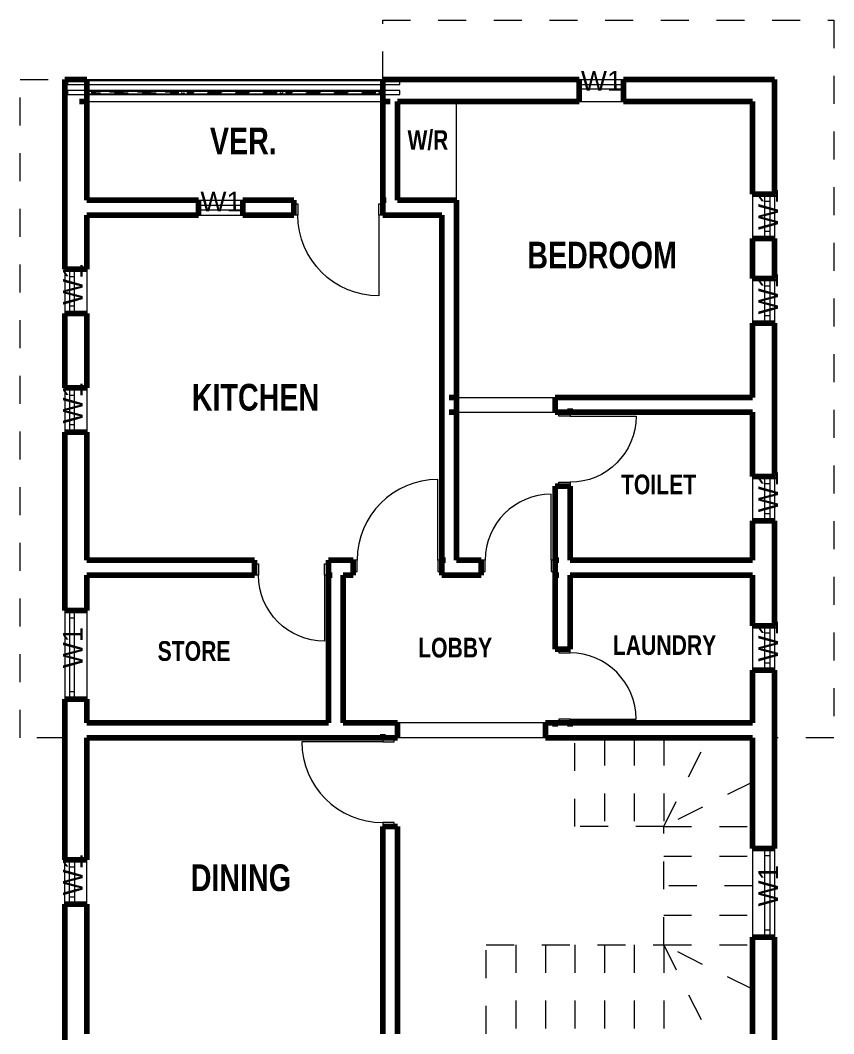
# Model space of a CAD drawing. Header units: millimetres. Extents: x 119896 to 184842, y -80649 to -62433.
# Drawn here: x 161484 to 169734, y -72805 to -62530 of the extents above; entities that cross this region are included whole.
import ezdxf
from ezdxf.enums import TextEntityAlignment as Align

# ---------------------------------------------------------------- set-up
doc = ezdxf.new("R2010")
doc.units = ezdxf.units.MM
doc.header["$MEASUREMENT"] = 0
doc.linetypes.add('Dashed', pattern=[564.444447, 282.222223, -282.222223])
doc.linetypes.add('Small Dashed', pattern=[282.222222, 141.111111, -141.111111])
for name, color, linetype, lineweight in [('Annotation - Text_Pen_No__86_Pen_No__21', 7, 'Continuous', 35), ('ARCHICAD Doors_Pen_No__141', 7, 'Continuous', 120), ('ARCHICAD Window Markers_Pen_No__7', 7, 'Continuous', 35), ('ARCHICAD Windows_Pen_No__141', 7, 'Continuous', 120), ('Drawing & Figure_Pen_No__1', 7, 'Continuous', 13), ('Structural - Bearing_Pen_No__141', 7, 'Continuous', 120)]:
    doc.layers.add(name, color=color, linetype=linetype, lineweight=lineweight)
for name, color, linetype in [('ARCHICAD Doors', 7, 'Continuous'), ('ARCHICAD Window Markers', 7, 'Continuous'), ('ARCHICAD Windows', 7, 'Continuous'), ('Interior - Stair & Railing', 7, 'Continuous'), ('Structural - Bearing', 7, 'Continuous')]:
    doc.layers.add(name, color=color, linetype=linetype)
for name, color, linetype, lineweight, true_color in [('ARCHICAD Doors_Pen_No__23', 7, 'Continuous', 20, 0xff6600), ('ARCHICAD Doors_Pen_No__3', 7, 'Continuous', 18, 0xff6600), ('ARCHICAD Windows_Pen_No__23', 7, 'Continuous', 20, 0xff6600), ('ARCHICAD Windows_Pen_No__3', 7, 'Continuous', 18, 0xff6600), ('Drawing & Figure_Pen_No__23', 7, 'Continuous', 20, 0xff6600), ('Drawing & Figure_Pen_No__61', 7, 'Continuous', 20, 0x6a6a6a), ('Interior - Stair & Railing_Pen_No__91', 171, 'Continuous', 13, 0xaaaaff)]:
    doc.layers.add(name, color=color, linetype=linetype, lineweight=lineweight, true_color=true_color)
doc.styles.add('GENERATED_STYLE_1', font='arial.ttf')
doc.styles.add('GENERATED_STYLE_2', font='')
doc.styles.get('GENERATED_STYLE_2').set_extended_font_data('Impact', bold=True)

# ---------------------------------------------------------------- blocks, each defined once
blk = doc.blocks.new('Window 24')
at = {"layer": 'ARCHICAD Windows_Pen_No__141', "color": 7, "linetype": 'Continuous', "lineweight": 120}
for p, q in [((-450, 50), (-450, 0)), ((-450, 0), (-450, -50)), ((-450, 0), (-450, -50)), ((450, 50), (450, 0)), ((450, 0), (450, -50)), ((450, 0), (450, -50)), ((-450, -50), (-450, -175)), ((450, -50), (450, -175))]:
    blk.add_line(p, q, dxfattribs=at)
at = {"layer": 'ARCHICAD Windows_Pen_No__23', "color": 30, "linetype": 'Continuous', "lineweight": 20, "true_color": 0xff6600}
for p, q in [((-450, 0), (-375, 0)), ((-375, 0), (-375, -50)), ((375, -50), (375, 0)), ((375, 0), (450, 0)), ((-375, -50), (-450, -50)), ((450, -50), (375, -50))]:
    blk.add_line(p, q, dxfattribs=at)
at = {"layer": 'ARCHICAD Windows_Pen_No__3', "color": 30, "linetype": 'Continuous', "lineweight": 18, "true_color": 0xff6600}
for p, q in [((-450, 50), (450, 50)), ((-375, 0), (375, 0)), ((375, -50), (-375, -50)), ((-450, -175), (450, -175))]:
    blk.add_line(p, q, dxfattribs=at)
blk = doc.blocks.new('W Marker 22')
at = {"layer": 'ARCHICAD Window Markers_Pen_No__7', "color": 7, "lineweight": 35, "style": 'GENERATED_STYLE_1'}
blk.add_attdef('AC_MarkerText_1', text='', height=200, dxfattribs=at).set_placement((-206, -173), align=Align.BOTTOM_LEFT)
blk = doc.blocks.new('Window 24_2')
at = {"layer": 'ARCHICAD Windows_Pen_No__141', "color": 7, "linetype": 'Continuous', "lineweight": 120}
for p, q in [((-225, 50), (-225, 0)), ((-225, 0), (-225, -50)), ((-225, 0), (-225, -50)), ((225, 50), (225, 0)), ((225, 0), (225, -50)), ((225, 0), (225, -50)), ((-225, -50), (-225, -175)), ((225, -50), (225, -175))]:
    blk.add_line(p, q, dxfattribs=at)
at = {"layer": 'ARCHICAD Windows_Pen_No__23', "color": 30, "linetype": 'Continuous', "lineweight": 20, "true_color": 0xff6600}
for p, q in [((-225, 0), (-150, 0)), ((-150, 0), (-150, -50)), ((150, -50), (150, 0)), ((150, 0), (225, 0)), ((-150, -50), (-225, -50)), ((225, -50), (150, -50))]:
    blk.add_line(p, q, dxfattribs=at)
at = {"layer": 'ARCHICAD Windows_Pen_No__3', "color": 30, "linetype": 'Continuous', "lineweight": 18, "true_color": 0xff6600}
for p, q in [((-225, 50), (225, 50)), ((-150, 0), (150, 0)), ((150, -50), (-150, -50)), ((-225, -175), (225, -175))]:
    blk.add_line(p, q, dxfattribs=at)
blk = doc.blocks.new('Wall_1', base_point=(120346, -63130))
at = {"layer": 'Structural - Bearing_Pen_No__141', "color": 7, "linetype": 'Continuous', "lineweight": 120}
for p, q in [((120346, -65054), (120396, -65054)), ((120396, -65054), (120446, -65054)), ((120446, -65054), (120571, -65054)), ((120346, -65504), (120396, -65504)), ((120396, -65504), (120446, -65504)), ((120446, -65504), (120571, -65504)), ((120346, -66257), (120396, -66257)), ((120396, -66257), (120446, -66257)), ((120446, -66257), (120571, -66257)), ((120346, -66707), (120396, -66707)), ((120396, -66707), (120446, -66707)), ((120446, -66707), (120571, -66707)), ((120346, -68513), (120396, -68513)), ((120396, -68513), (120446, -68513)), ((120446, -68513), (120571, -68513)), ((120346, -69413), (120396, -69413)), ((120396, -69413), (120446, -69413)), ((120446, -69413), (120571, -69413)), ((120346, -71041), (120396, -71041)), ((120396, -71041), (120446, -71041)), ((120446, -71041), (120571, -71041)), ((120346, -71491), (120396, -71491)), ((120396, -71491), (120446, -71491)), ((120446, -71491), (120571, -71491))]:
    blk.add_line(p, q, dxfattribs=at)
at = {"layer": 'Structural - Bearing_Pen_No__141', "color": 7, "linetype": 'Continuous', "lineweight": 120, "flags": 128}
for points in [[(120346, -63130), (120346, -65054)], [(120571, -64355), (120571, -63355)], [(120571, -65054), (120571, -64505)], [(120346, -65504), (120346, -66257)], [(120571, -66257), (120571, -65504)], [(120346, -66707), (120346, -68513)], [(120571, -68005), (120571, -66707)], [(120571, -68513), (120571, -68155)], [(120346, -69413), (120346, -71041)], [(120571, -69655), (120571, -69413)], [(120571, -71041), (120571, -69805)], [(120346, -71491), (120346, -74200)], [(120571, -72805), (120571, -71491)], [(120571, -74200), (120571, -72955)]]:
    blk.add_lwpolyline(points, dxfattribs=at)
at = {"layer": 'ARCHICAD Window Markers', "color": 161, "lineweight": 25, "true_color": 0x40a5ff}
ref = blk.add_blockref('W Marker 22', (120571, -65279), dxfattribs=dict(at, rotation=269.9999090543183))
ref.add_attrib('AC_MarkerText_1', 'W1', dxfattribs={"layer": 'ARCHICAD Window Markers_Pen_No__7', "color": 7, "lineweight": 35, "height": 200, "rotation": 89.9999, "style": 'GENERATED_STYLE_1'}).set_placement((120588, -65416), align=Align.BOTTOM_LEFT)
ref = blk.add_blockref('W Marker 22', (120571, -66482), dxfattribs=dict(at, rotation=269.9999090543183))
ref.add_attrib('AC_MarkerText_1', 'W1', dxfattribs={"layer": 'ARCHICAD Window Markers_Pen_No__7', "color": 7, "lineweight": 35, "height": 200, "rotation": 89.9999, "style": 'GENERATED_STYLE_1'}).set_placement((120588, -66619), align=Align.BOTTOM_LEFT)
ref = blk.add_blockref('W Marker 22', (120571, -68963), dxfattribs=dict(at, rotation=269.9999090543183))
ref.add_attrib('AC_MarkerText_1', 'W1', dxfattribs={"layer": 'ARCHICAD Window Markers_Pen_No__7', "color": 7, "lineweight": 35, "height": 200, "rotation": 89.9999, "style": 'GENERATED_STYLE_1'}).set_placement((120588, -69100), align=Align.BOTTOM_LEFT)
ref = blk.add_blockref('W Marker 22', (120571, -71266), dxfattribs=dict(at, rotation=269.9999090543183))
ref.add_attrib('AC_MarkerText_1', 'W1', dxfattribs={"layer": 'ARCHICAD Window Markers_Pen_No__7', "color": 7, "lineweight": 35, "height": 200, "rotation": 89.9999, "style": 'GENERATED_STYLE_1'}).set_placement((120588, -71403), align=Align.BOTTOM_LEFT)
at = {"layer": 'ARCHICAD Windows', "color": 21, "linetype": 'Continuous', "lineweight": 18, "true_color": 0xff9955, "xscale": -0.9999999999999999, "zscale": 1000, "rotation": 89.99990905431827}
for name, p in [('Window 24_2', (120396, -65279)), ('Window 24_2', (120396, -66482)), ('Window 24', (120396, -68963))]:
    blk.add_blockref(name, p, dxfattribs=at)
at = {"layer": 'ARCHICAD Windows', "color": 21, "linetype": 'Continuous', "lineweight": 18, "true_color": 0xff9955, "zscale": 1000, "rotation": 89.99990905431827}
blk.add_blockref('Window 24_2', (120396, -71266), dxfattribs=at)
blk = doc.blocks.new('Wall_5', base_point=(127546, -76780))
at = {"layer": 'Structural - Bearing_Pen_No__141', "color": 7, "linetype": 'Continuous', "lineweight": 120}
for p, q in [((127446, -64294), (127321, -64294)), ((127496, -64294), (127446, -64294)), ((127546, -64294), (127496, -64294)), ((127446, -64744), (127321, -64744)), ((127496, -64744), (127446, -64744)), ((127546, -64744), (127496, -64744)), ((127446, -65150), (127321, -65150)), ((127496, -65150), (127446, -65150)), ((127546, -65150), (127496, -65150)), ((127446, -65600), (127321, -65600)), ((127496, -65600), (127446, -65600)), ((127546, -65600), (127496, -65600)), ((127446, -67156), (127321, -67156)), ((127496, -67156), (127446, -67156)), ((127546, -67156), (127496, -67156)), ((127446, -67606), (127321, -67606)), ((127496, -67606), (127446, -67606)), ((127546, -67606), (127496, -67606)), ((127446, -68670), (127321, -68670)), ((127496, -68670), (127446, -68670)), ((127546, -68670), (127496, -68670)), ((127446, -69120), (127321, -69120)), ((127496, -69120), (127446, -69120)), ((127546, -69120), (127496, -69120)), ((127446, -70928), (127321, -70928)), ((127496, -70928), (127446, -70928)), ((127546, -70928), (127496, -70928)), ((127446, -71828), (127321, -71828)), ((127496, -71828), (127446, -71828)), ((127546, -71828), (127496, -71828)), ((127446, -72955), (127321, -72955)), ((127496, -72955), (127446, -72955)), ((127546, -72955), (127496, -72955)), ((127446, -73405), (127321, -73405)), ((127496, -73405), (127446, -73405)), ((127546, -73405), (127496, -73405)), ((127446, -75148), (127321, -75148)), ((127496, -75148), (127446, -75148)), ((127546, -75148), (127496, -75148)), ((127446, -75598), (127321, -75598)), ((127496, -75598), (127446, -75598)), ((127546, -75598), (127496, -75598))]:
    blk.add_line(p, q, dxfattribs=at)
at = {"layer": 'Structural - Bearing_Pen_No__141', "color": 7, "linetype": 'Continuous', "lineweight": 120, "flags": 128}
for points in [[(127546, -64294), (127546, -63130)], [(127321, -63355), (127321, -64294)], [(127321, -64744), (127321, -65150)], [(127546, -65150), (127546, -64744)], [(127321, -65600), (127321, -66355)], [(127546, -67156), (127546, -65600)], [(127321, -66505), (127321, -67156)], [(127321, -67606), (127321, -68005)], [(127546, -68670), (127546, -67606)], [(127321, -68155), (127321, -68670)], [(127321, -69120), (127321, -69655)], [(127546, -70928), (127546, -69120)], [(127321, -69805), (127321, -70928)], [(127321, -71828), (127321, -72805)], [(127546, -72955), (127546, -71828)], [(127321, -73405), (127321, -74005)], [(127546, -75148), (127546, -73405)], [(127321, -74155), (127321, -75148)], [(127321, -75598), (127321, -76780)], [(127546, -76780), (127546, -75598)]]:
    blk.add_lwpolyline(points, dxfattribs=at)
at = {"layer": 'ARCHICAD Window Markers', "color": 161, "lineweight": 25, "true_color": 0x40a5ff}
ref = blk.add_blockref('W Marker 22', (127321, -64519), dxfattribs=dict(at, rotation=90))
ref.add_attrib('AC_MarkerText_1', 'W1', dxfattribs={"layer": 'ARCHICAD Window Markers_Pen_No__7', "color": 7, "lineweight": 35, "height": 200, "rotation": 90, "style": 'GENERATED_STYLE_1'}).set_placement((127641, -64656), align=Align.BOTTOM_LEFT)
ref = blk.add_blockref('W Marker 22', (127321, -65375), dxfattribs=dict(at, rotation=90))
ref.add_attrib('AC_MarkerText_1', 'W1', dxfattribs={"layer": 'ARCHICAD Window Markers_Pen_No__7', "color": 7, "lineweight": 35, "height": 200, "rotation": 90, "style": 'GENERATED_STYLE_1'}).set_placement((127641, -65512), align=Align.BOTTOM_LEFT)
ref = blk.add_blockref('W Marker 22', (127321, -67381), dxfattribs=dict(at, rotation=90))
ref.add_attrib('AC_MarkerText_1', 'W1', dxfattribs={"layer": 'ARCHICAD Window Markers_Pen_No__7', "color": 7, "lineweight": 35, "height": 200, "rotation": 90, "style": 'GENERATED_STYLE_1'}).set_placement((127641, -67519), align=Align.BOTTOM_LEFT)
ref = blk.add_blockref('W Marker 22', (127321, -68895), dxfattribs=dict(at, rotation=90))
ref.add_attrib('AC_MarkerText_1', 'W1', dxfattribs={"layer": 'ARCHICAD Window Markers_Pen_No__7', "color": 7, "lineweight": 35, "height": 200, "rotation": 90, "style": 'GENERATED_STYLE_1'}).set_placement((127641, -69032), align=Align.BOTTOM_LEFT)
ref = blk.add_blockref('W Marker 22', (127321, -71378), dxfattribs=dict(at, rotation=90))
ref.add_attrib('AC_MarkerText_1', 'W1', dxfattribs={"layer": 'ARCHICAD Window Markers_Pen_No__7', "color": 7, "lineweight": 35, "height": 200, "rotation": 90, "style": 'GENERATED_STYLE_1'}).set_placement((127641, -71515), align=Align.BOTTOM_LEFT)
ref = blk.add_blockref('W Marker 22', (127321, -73180), dxfattribs=dict(at, rotation=90))
ref.add_attrib('AC_MarkerText_1', 'W1', dxfattribs={"layer": 'ARCHICAD Window Markers_Pen_No__7', "color": 7, "lineweight": 35, "height": 200, "rotation": 90, "style": 'GENERATED_STYLE_1'}).set_placement((127641, -73318), align=Align.BOTTOM_LEFT)
ref = blk.add_blockref('W Marker 22', (127321, -75373), dxfattribs=dict(at, rotation=90))
ref.add_attrib('AC_MarkerText_1', 'W1', dxfattribs={"layer": 'ARCHICAD Window Markers_Pen_No__7', "color": 7, "lineweight": 35, "height": 200, "rotation": 90, "style": 'GENERATED_STYLE_1'}).set_placement((127641, -75510), align=Align.BOTTOM_LEFT)
at = {"layer": 'ARCHICAD Windows', "color": 21, "linetype": 'Continuous', "lineweight": 18, "true_color": 0xff9955, "zscale": 1000, "rotation": 270}
for name, p in [('Window 24_2', (127496, -64519)), ('Window 24_2', (127496, -65375)), ('Window 24_2', (127496, -67381)), ('Window 24_2', (127496, -68895)), ('Window 24', (127496, -71378)), ('Window 24_2', (127496, -73180)), ('Window 24_2', (127496, -75373))]:
    blk.add_blockref(name, p, dxfattribs=at)
blk = doc.blocks.new('Rectangular Window Opening 24')
at = {"layer": 'ARCHICAD Windows_Pen_No__141', "color": 7, "linetype": 'Continuous', "lineweight": 120}
for p, q in [((-1500, 225), (-1575, 225)), ((-1500, 225), (-1575, 225)), ((-1500, 0), (-1500, 225)), ((-1500, 0), (-1500, 225)), ((1500, 0), (1500, 225)), ((1500, 0), (1500, 225)), ((1500, 225), (1575, 225)), ((1500, 225), (1575, 225)), ((-1500, 0), (-1575, 0)), ((-1500, 0), (-1575, 0)), ((1500, 0), (1575, 0)), ((1500, 0), (1575, 0))]:
    blk.add_line(p, q, dxfattribs=at)
at = {"layer": 'ARCHICAD Windows_Pen_No__3', "color": 30, "linetype": 'Continuous', "lineweight": 18, "true_color": 0xff6600}
for p, q in [((-1500, 225), (1500, 225)), ((-1500, 0), (1500, 0))]:
    blk.add_line(p, q, dxfattribs=at)
blk = doc.blocks.new('Wall_6', base_point=(127546, -63130))
at = {"layer": 'Structural - Bearing_Pen_No__141', "color": 7, "linetype": 'Continuous', "lineweight": 120}
for p, q in [((120571, -63130), (120496, -63130)), ((120571, -63355), (120571, -63130)), ((123571, -63130), (123646, -63130)), ((123571, -63355), (123571, -63130)), ((125563, -63130), (125563, -63180)), ((125563, -63180), (125563, -63230)), ((126013, -63130), (126013, -63180)), ((126013, -63180), (126013, -63230)), ((125563, -63230), (125563, -63355)), ((126013, -63230), (126013, -63355)), ((120571, -63355), (120496, -63355)), ((123571, -63355), (123646, -63355))]:
    blk.add_line(p, q, dxfattribs=at)
at = {"layer": 'Structural - Bearing_Pen_No__141', "color": 7, "linetype": 'Continuous', "lineweight": 120, "flags": 128}
for points in [[(120571, -63130), (120346, -63130)], [(125563, -63130), (123571, -63130)], [(127546, -63130), (126013, -63130)], [(123721, -63355), (125563, -63355)], [(126013, -63355), (127321, -63355)]]:
    blk.add_lwpolyline(points, dxfattribs=at)
at = {"layer": 'ARCHICAD Window Markers', "color": 161, "lineweight": 25, "true_color": 0x40a5ff}
ref = blk.add_blockref('W Marker 22', (125788, -63355), dxfattribs=dict(at, rotation=180))
ref.add_attrib('AC_MarkerText_1', 'W1', dxfattribs={"layer": 'ARCHICAD Window Markers_Pen_No__7', "color": 7, "lineweight": 35, "height": 200, "rotation": 360, "style": 'GENERATED_STYLE_1'}).set_placement((125582, -63304), align=Align.BOTTOM_LEFT)
at = {"layer": 'ARCHICAD Windows', "color": 21, "linetype": 'Dashed', "lineweight": 18, "true_color": 0xff9955, "zscale": 1000}
blk.add_blockref('Rectangular Window Opening 24', (122071, -63355), dxfattribs=at)
at = {"layer": 'ARCHICAD Windows', "color": 21, "linetype": 'Continuous', "lineweight": 18, "true_color": 0xff9955, "zscale": 1000}
blk.add_blockref('Window 24_2', (125788, -63180), dxfattribs=at)
blk = doc.blocks.new('Window 24_3')
at = {"layer": 'ARCHICAD Windows_Pen_No__141', "color": 7, "linetype": 'Continuous', "lineweight": 120}
for p, q in [((-225, 50), (-225, 0)), ((-225, 0), (-225, -50)), ((-225, 0), (-225, -50)), ((225, 50), (225, 0)), ((225, 0), (225, -50)), ((225, 0), (225, -50)), ((-225, -50), (-225, -100)), ((225, -50), (225, -100))]:
    blk.add_line(p, q, dxfattribs=at)
at = {"layer": 'ARCHICAD Windows_Pen_No__23', "color": 30, "linetype": 'Continuous', "lineweight": 20, "true_color": 0xff6600}
for p, q in [((-225, 0), (-150, 0)), ((-150, 0), (-150, -50)), ((150, -50), (150, 0)), ((150, 0), (225, 0)), ((-150, -50), (-225, -50)), ((225, -50), (150, -50))]:
    blk.add_line(p, q, dxfattribs=at)
at = {"layer": 'ARCHICAD Windows_Pen_No__3', "color": 30, "linetype": 'Continuous', "lineweight": 18, "true_color": 0xff6600}
for p, q in [((-225, 50), (225, 50)), ((-150, 0), (150, 0)), ((-225, -100), (225, -100)), ((150, -50), (-150, -50))]:
    blk.add_line(p, q, dxfattribs=at)
blk = doc.blocks.new('Door 24')
at = {"layer": 'ARCHICAD Doors_Pen_No__141', "color": 7, "linetype": 'Continuous', "lineweight": 120}
for p, q in [((-450, 0), (-487, 0)), ((-450, 0), (-487, 0)), ((-450, 0), (-450, -115)), ((-450, 0), (-450, -115)), ((450, 0), (450, -115)), ((450, 0), (450, -115)), ((450, 0), (487, 0)), ((450, 0), (487, 0)), ((-450, -150), (-487, -150)), ((-450, -150), (-487, -150)), ((-450, -115), (-450, -150)), ((-450, -115), (-450, -150)), ((450, -115), (450, -150)), ((450, -115), (450, -150)), ((450, -150), (487, -150)), ((450, -150), (487, -150))]:
    blk.add_line(p, q, dxfattribs=at)
at = {"layer": 'ARCHICAD Doors_Pen_No__23', "color": 30, "linetype": 'Continuous', "lineweight": 20, "true_color": 0xff6600}
for p, q in [((-410, 0), (-450, 0)), ((-450, 0), (-450, -115)), ((-410, -115), (-410, 0)), ((450, 0), (410, 0)), ((410, 0), (410, -115)), ((450, -115), (450, 0)), ((-450, -115), (-410, -115)), ((410, -115), (450, -115))]:
    blk.add_line(p, q, dxfattribs=at)
at = {"layer": 'ARCHICAD Doors_Pen_No__3', "color": 30, "linetype": 'Continuous', "lineweight": 18, "true_color": 0xff6600}
blk.add_line((410, 0), (410, 820), dxfattribs=at)
blk.add_arc((410, 0), 820, 90, 180, dxfattribs=at)
blk = doc.blocks.new('Wall_7', base_point=(120346, -64505))
at = {"layer": 'Structural - Bearing_Pen_No__141', "color": 7, "linetype": 'Continuous', "lineweight": 120}
for p, q in [((121704, -64355), (121704, -64405)), ((121704, -64405), (121704, -64455)), ((122154, -64355), (122154, -64405)), ((122154, -64405), (122154, -64455)), ((122671, -64355), (122634, -64355)), ((122671, -64390), (122671, -64355)), ((122671, -64505), (122671, -64390)), ((123571, -64355), (123608, -64355)), ((123571, -64390), (123571, -64355)), ((123571, -64505), (123571, -64390)), ((121704, -64455), (121704, -64505)), ((122154, -64455), (122154, -64505)), ((122671, -64505), (122634, -64505)), ((123571, -64505), (123608, -64505))]:
    blk.add_line(p, q, dxfattribs=at)
at = {"layer": 'Structural - Bearing_Pen_No__141', "color": 7, "linetype": 'Continuous', "lineweight": 120, "flags": 128}
for points in [[(121704, -64355), (120571, -64355)], [(122671, -64355), (122154, -64355)], [(124321, -64355), (123721, -64355)], [(120571, -64505), (121704, -64505)], [(122154, -64505), (122671, -64505)], [(123571, -64505), (124171, -64505)]]:
    blk.add_lwpolyline(points, dxfattribs=at)
at = {"layer": 'ARCHICAD Doors', "color": 21, "linetype": 'Continuous', "lineweight": 18, "true_color": 0xff9955, "xscale": -1, "zscale": 1000, "rotation": 180}
blk.add_blockref('Door 24', (123121, -64505), dxfattribs=at)
at = {"layer": 'ARCHICAD Window Markers', "color": 161, "lineweight": 25, "true_color": 0x40a5ff}
blk.add_blockref('W Marker 22', (121929, -64355), dxfattribs=at).add_auto_attribs({'AC_MarkerText_1': 'W1'})
at = {"layer": 'ARCHICAD Windows', "color": 21, "linetype": 'Continuous', "lineweight": 18, "true_color": 0xff9955, "zscale": 1000}
blk.add_blockref('Window 24_3', (121929, -64405), dxfattribs=at)
blk = doc.blocks.new('Wall_8', base_point=(124171, -64505))
at = {"layer": 'Structural - Bearing_Pen_No__141', "color": 7, "linetype": 'Continuous', "lineweight": 120, "flags": 128}
for points in [[(124321, -66355), (124321, -64355)], [(124171, -64505), (124171, -68005)], [(124321, -68005), (124321, -66505)]]:
    blk.add_lwpolyline(points, dxfattribs=at)
blk = doc.blocks.new('Wall_9', base_point=(123021, -68005))
at = {"layer": 'Structural - Bearing_Pen_No__141', "color": 7, "linetype": 'Continuous', "lineweight": 120, "flags": 128}
for points in [[(123021, -68155), (123021, -69655)], [(123171, -69655), (123171, -68155)]]:
    blk.add_lwpolyline(points, dxfattribs=at)
blk = doc.blocks.new('Rectangular Window Opening 24_2')
at = {"layer": 'ARCHICAD Windows_Pen_No__141', "color": 7, "linetype": 'Continuous', "lineweight": 120}
for p, q in [((-750, 150), (-825, 150)), ((-750, 150), (-825, 150)), ((-750, 0), (-750, 150)), ((-750, 0), (-750, 150)), ((750, 0), (750, 150)), ((750, 0), (750, 150)), ((750, 150), (825, 150)), ((750, 150), (825, 150)), ((-750, 0), (-825, 0)), ((-750, 0), (-825, 0)), ((750, 0), (825, 0)), ((750, 0), (825, 0))]:
    blk.add_line(p, q, dxfattribs=at)
at = {"layer": 'ARCHICAD Windows_Pen_No__3', "color": 30, "linetype": 'Continuous', "lineweight": 18, "true_color": 0xff6600}
for p, q in [((-750, 150), (750, 150)), ((-750, 0), (750, 0))]:
    blk.add_line(p, q, dxfattribs=at)
blk = doc.blocks.new('Wall_10', base_point=(127546, -69655))
at = {"layer": 'Structural - Bearing_Pen_No__141', "color": 7, "linetype": 'Continuous', "lineweight": 120}
for p, q in [((123721, -69655), (123646, -69655)), ((123721, -69655), (123721, -69805)), ((125221, -69655), (125221, -69805)), ((125221, -69655), (125296, -69655)), ((123721, -69805), (123646, -69805)), ((125221, -69805), (125296, -69805))]:
    blk.add_line(p, q, dxfattribs=at)
at = {"layer": 'Structural - Bearing_Pen_No__141', "color": 7, "linetype": 'Continuous', "lineweight": 120, "flags": 128}
for points in [[(123021, -69655), (120571, -69655)], [(123721, -69655), (123171, -69655)], [(125321, -69655), (125221, -69655)], [(127321, -69655), (125471, -69655)], [(120571, -69805), (123571, -69805)], [(125221, -69805), (127321, -69805)]]:
    blk.add_lwpolyline(points, dxfattribs=at)
at = {"layer": 'ARCHICAD Windows', "color": 21, "linetype": 'Dashed', "lineweight": 18, "true_color": 0xff9955, "zscale": 1000, "rotation": 180}
blk.add_blockref('Rectangular Window Opening 24_2', (124471, -69655), dxfattribs=at)
blk = doc.blocks.new('Door 24_2')
at = {"layer": 'ARCHICAD Doors_Pen_No__141', "color": 7, "linetype": 'Continuous', "lineweight": 120}
for p, q in [((-375, 0), (-412, 0)), ((-375, 0), (-412, 0)), ((-375, 0), (-375, -115)), ((-375, 0), (-375, -115)), ((375, 0), (375, -115)), ((375, 0), (375, -115)), ((375, 0), (412, 0)), ((375, 0), (412, 0)), ((-375, -150), (-412, -150)), ((-375, -150), (-412, -150)), ((-375, -115), (-375, -150)), ((-375, -115), (-375, -150)), ((375, -115), (375, -150)), ((375, -115), (375, -150)), ((375, -150), (412, -150)), ((375, -150), (412, -150))]:
    blk.add_line(p, q, dxfattribs=at)
at = {"layer": 'ARCHICAD Doors_Pen_No__23', "color": 30, "linetype": 'Continuous', "lineweight": 20, "true_color": 0xff6600}
for p, q in [((-335, 0), (-375, 0)), ((-375, 0), (-375, -115)), ((-335, -115), (-335, 0)), ((375, 0), (335, 0)), ((335, 0), (335, -115)), ((375, -115), (375, 0)), ((-375, -115), (-335, -115)), ((335, -115), (375, -115))]:
    blk.add_line(p, q, dxfattribs=at)
at = {"layer": 'ARCHICAD Doors_Pen_No__3', "color": 30, "linetype": 'Continuous', "lineweight": 18, "true_color": 0xff6600}
blk.add_line((335, 0), (335, 670), dxfattribs=at)
blk.add_arc((335, 0), 670, 90, 180, dxfattribs=at)
blk = doc.blocks.new('Wall_11', base_point=(125471, -69655))
at = {"layer": 'Structural - Bearing_Pen_No__141', "color": 7, "linetype": 'Continuous', "lineweight": 120}
for p, q in [((125321, -66505), (125321, -66468)), ((125471, -66505), (125471, -66468)), ((125356, -66505), (125321, -66505)), ((125471, -66505), (125356, -66505)), ((125321, -67255), (125321, -67292)), ((125356, -67255), (125321, -67255)), ((125471, -67255), (125356, -67255)), ((125471, -67255), (125471, -67292)), ((125321, -68905), (125321, -68868)), ((125356, -68905), (125321, -68905)), ((125471, -68905), (125356, -68905)), ((125471, -68905), (125471, -68868)), ((125321, -69655), (125321, -69692)), ((125356, -69655), (125321, -69655)), ((125471, -69655), (125356, -69655)), ((125471, -69655), (125471, -69692))]:
    blk.add_line(p, q, dxfattribs=at)
at = {"layer": 'Structural - Bearing_Pen_No__141', "color": 7, "linetype": 'Continuous', "lineweight": 120, "flags": 128}
for points in [[(125321, -67255), (125321, -68005)], [(125471, -68005), (125471, -67255)], [(125321, -68155), (125321, -68905)], [(125471, -68905), (125471, -68155)]]:
    blk.add_lwpolyline(points, dxfattribs=at)
at = {"layer": 'ARCHICAD Doors', "color": 21, "linetype": 'Continuous', "lineweight": 18, "true_color": 0xff9955, "xscale": -1, "zscale": 1000, "rotation": 270}
blk.add_blockref('Door 24_2', (125471, -66880), dxfattribs=at)
at = {"layer": 'ARCHICAD Doors', "color": 21, "linetype": 'Continuous', "lineweight": 18, "true_color": 0xff9955, "zscale": 1000, "rotation": 270}
blk.add_blockref('Door 24_2', (125471, -69280), dxfattribs=at)
blk = doc.blocks.new('Rectangular Window Opening 24_3')
at = {"layer": 'ARCHICAD Windows_Pen_No__141', "color": 7, "linetype": 'Continuous', "lineweight": 120}
for p, q in [((-500, 150), (-575, 150)), ((-500, 150), (-575, 150)), ((-500, 0), (-500, 150)), ((-500, 0), (-500, 150)), ((500, 0), (500, 150)), ((500, 0), (500, 150)), ((500, 150), (575, 150)), ((500, 150), (575, 150)), ((-500, 0), (-575, 0)), ((-500, 0), (-575, 0)), ((500, 0), (575, 0)), ((500, 0), (575, 0))]:
    blk.add_line(p, q, dxfattribs=at)
at = {"layer": 'ARCHICAD Windows_Pen_No__3', "color": 30, "linetype": 'Continuous', "lineweight": 18, "true_color": 0xff6600}
for p, q in [((-500, 150), (500, 150)), ((-500, 0), (500, 0))]:
    blk.add_line(p, q, dxfattribs=at)
blk = doc.blocks.new('Wall_12', base_point=(127546, -66355))
at = {"layer": 'Structural - Bearing_Pen_No__141', "color": 7, "linetype": 'Continuous', "lineweight": 120}
for p, q in [((124321, -66355), (124246, -66355)), ((124321, -66505), (124321, -66355)), ((125321, -66355), (125396, -66355)), ((125321, -66505), (125321, -66355)), ((124321, -66505), (124246, -66505)), ((125321, -66505), (125396, -66505))]:
    blk.add_line(p, q, dxfattribs=at)
at = {"layer": 'Structural - Bearing_Pen_No__141', "color": 7, "linetype": 'Continuous', "lineweight": 120, "flags": 128}
for points in [[(127321, -66355), (125321, -66355)], [(125471, -66505), (127321, -66505)]]:
    blk.add_lwpolyline(points, dxfattribs=at)
at = {"layer": 'ARCHICAD Windows', "color": 21, "linetype": 'Dashed', "lineweight": 18, "true_color": 0xff9955, "zscale": 1000}
blk.add_blockref('Rectangular Window Opening 24_3', (124821, -66505), dxfattribs=at)
blk = doc.blocks.new('Wall_13', base_point=(127546, -68005))
at = {"layer": 'Structural - Bearing_Pen_No__141', "color": 7, "linetype": 'Continuous', "lineweight": 120}
for p, q in [((122271, -68005), (122234, -68005)), ((122271, -68040), (122271, -68005)), ((123021, -68005), (123058, -68005)), ((123021, -68040), (123021, -68005)), ((123271, -68005), (123234, -68005)), ((123271, -68005), (123271, -68120)), ((124171, -68005), (124208, -68005)), ((124171, -68005), (124171, -68120)), ((124571, -68005), (124534, -68005)), ((124571, -68005), (124571, -68120)), ((125321, -68005), (125358, -68005)), ((125321, -68005), (125321, -68120)), ((122271, -68155), (122271, -68040)), ((123021, -68155), (123021, -68040)), ((123271, -68120), (123271, -68155)), ((124171, -68120), (124171, -68155)), ((124571, -68120), (124571, -68155)), ((125321, -68120), (125321, -68155)), ((122271, -68155), (122234, -68155)), ((123021, -68155), (123058, -68155)), ((123271, -68155), (123234, -68155)), ((124171, -68155), (124208, -68155)), ((124571, -68155), (124534, -68155)), ((125321, -68155), (125358, -68155))]:
    blk.add_line(p, q, dxfattribs=at)
at = {"layer": 'Structural - Bearing_Pen_No__141', "color": 7, "linetype": 'Continuous', "lineweight": 120, "flags": 128}
for points in [[(122271, -68005), (120571, -68005)], [(123271, -68005), (123021, -68005)], [(124571, -68005), (124321, -68005)], [(127321, -68005), (125471, -68005)], [(120571, -68155), (122271, -68155)], [(123171, -68155), (123271, -68155)], [(124171, -68155), (124571, -68155)], [(125471, -68155), (127321, -68155)]]:
    blk.add_lwpolyline(points, dxfattribs=at)
at = {"layer": 'ARCHICAD Doors', "color": 21, "linetype": 'Continuous', "lineweight": 18, "true_color": 0xff9955, "zscale": 1000}
for name, p in [('Door 24', (123721, -68005)), ('Door 24_2', (124946, -68005))]:
    blk.add_blockref(name, p, dxfattribs=at)
at = {"layer": 'ARCHICAD Doors', "color": 21, "linetype": 'Continuous', "lineweight": 18, "true_color": 0xff9955, "xscale": -1, "zscale": 1000, "rotation": 180}
blk.add_blockref('Door 24_2', (122646, -68155), dxfattribs=at)
blk = doc.blocks.new('Wall_14', base_point=(123571, -63130))
at = {"layer": 'Structural - Bearing_Pen_No__141', "color": 7, "linetype": 'Continuous', "lineweight": 120, "flags": 128}
for points in [[(123571, -63355), (123571, -64355)], [(123721, -64355), (123721, -63355)]]:
    blk.add_lwpolyline(points, dxfattribs=at)
blk = doc.blocks.new('Wall_16', base_point=(123721, -72805))
at = {"layer": 'Structural - Bearing_Pen_No__141', "color": 7, "linetype": 'Continuous', "lineweight": 120}
for p, q in [((123571, -69805), (123571, -69768)), ((123571, -69805), (123686, -69805)), ((123686, -69805), (123721, -69805)), ((123721, -69805), (123721, -69768)), ((123571, -70705), (123571, -70742)), ((123571, -70705), (123686, -70705)), ((123686, -70705), (123721, -70705)), ((123721, -70705), (123721, -70742))]:
    blk.add_line(p, q, dxfattribs=at)
at = {"layer": 'Structural - Bearing_Pen_No__141', "color": 7, "linetype": 'Continuous', "lineweight": 120, "flags": 128}
for points in [[(123571, -70705), (123571, -72805)], [(123721, -72805), (123721, -70705)]]:
    blk.add_lwpolyline(points, dxfattribs=at)
at = {"layer": 'ARCHICAD Doors', "color": 21, "linetype": 'Continuous', "lineweight": 18, "true_color": 0xff9955, "zscale": 1000, "rotation": 90}
blk.add_blockref('Door 24', (123571, -70255), dxfattribs=at)
blk = doc.blocks.new('Railing_1')
at = {"layer": 'Interior - Stair & Railing_Pen_No__91', "color": 161, "linetype": 'Continuous', "lineweight": 13, "true_color": 0xaaaaff}
for p, q in [((120573, -63143), (120373, -63143)), ((120373, -63143), (120373, -63183)), ((120373, -63183), (120573, -63183)), ((123544, -63143), (120573, -63143)), ((120573, -63183), (123544, -63183)), ((123744, -63143), (123544, -63143)), ((123544, -63183), (123744, -63183)), ((123744, -63183), (123744, -63143)), ((120573, -63243), (120373, -63243)), ((120373, -63243), (120373, -63283)), ((120373, -63283), (120573, -63283)), ((123544, -63243), (120573, -63243)), ((120573, -63283), (123544, -63283)), ((123744, -63243), (123544, -63243)), ((123544, -63283), (123744, -63283)), ((123744, -63283), (123744, -63243))]:
    blk.add_line(p, q, dxfattribs=at)
at = {"layer": 'Interior - Stair & Railing_Pen_No__91', "color": 161, "linetype": 'Continuous', "lineweight": 13, "true_color": 0xaaaaff, "flags": 128}
for points in [[(120573, -63250, 1), (120573, -63276, 1)], [(121544, -63250, 1), (121544, -63276, 1)], [(122544, -63250, 1), (122544, -63276, 1)], [(123544, -63250, 1), (123544, -63276, 1)]]:
    blk.add_lwpolyline(points, format="xyb", close=True, dxfattribs=at)
blk.add_lwpolyline([(123544, -63275), (123544, -63251), (120573, -63251), (120573, -63275)], close=True, dxfattribs=at)
at = {"layer": 'Interior - Stair & Railing_Pen_No__91', "color": 161, "linetype": 'Small Dashed', "lineweight": 13, "true_color": 0xaaaaff, "flags": 128}
for points in [[(121499, -63267), (121499, -63259), (120618, -63259), (120618, -63267)], [(122499, -63267), (122499, -63259), (121589, -63259), (121589, -63267)], [(123499, -63267), (123499, -63259), (122589, -63259), (122589, -63267)]]:
    blk.add_lwpolyline(points, close=True, dxfattribs=at)

msp = doc.modelspace()

# ---------------------------------------------------------------- linework, layer by layer
at = {"layer": 'Drawing & Figure_Pen_No__1', "color": 7, "linetype": 'Dashed', "lineweight": 13}
for p, q in [((165159, -63130), (165159, -62530)), ((165159, -62530), (169734, -62530)), ((169734, -62530), (169734, -69805)), ((161484, -69805), (161484, -63130)), ((161484, -63130), (161934, -63130)), ((161934, -69805), (161484, -69805)), ((169734, -69805), (169134, -69805))]:
    msp.add_line(p, q, dxfattribs=at)
at = {"layer": 'Drawing & Figure_Pen_No__23', "color": 30, "linetype": 'Continuous', "lineweight": 20, "true_color": 0xff6600}
msp.add_line((165909, -64355), (165909, -63355), dxfattribs=at)
at = {"layer": 'Drawing & Figure_Pen_No__61', "color": 251, "linetype": 'Dashed', "lineweight": 20, "true_color": 0x6a6a6a}
for p, q in [((167109, -70705), (167109, -69805)), ((167409, -69805), (167409, -70705)), ((167709, -69805), (167709, -70705)), ((168009, -69805), (168009, -70705)), ((168009, -70705), (168459, -69805)), ((168909, -70255), (168009, -70705)), ((168009, -70705), (167109, -70705)), ((168009, -71905), (168009, -70705)), ((168009, -70705), (168909, -70705)), ((168009, -71005), (168909, -71005)), ((168909, -71305), (168009, -71305)), ((168009, -71605), (168909, -71605)), ((166209, -72805), (166209, -71905)), ((166209, -71905), (168009, -71905)), ((166509, -71905), (166509, -72805)), ((166809, -71905), (166809, -72805)), ((167109, -71905), (167109, -72805)), ((167409, -71905), (167409, -72805)), ((167709, -71905), (167709, -72805)), ((168009, -71905), (168009, -72805)), ((168009, -71905), (168909, -71905)), ((168909, -72355), (168009, -71905)), ((168009, -71905), (168459, -72805))]:
    msp.add_line(p, q, dxfattribs=at)

# ---------------------------------------------------------------- block references
at = {"layer": 'Interior - Stair & Railing', "color": 7, "linetype": 'Continuous', "lineweight": 13}
msp.add_blockref('Railing_1', (41588, 0), dxfattribs=at)
at = {"layer": 'Structural - Bearing', "color": 7, "lineweight": 120}
for name, p in [('Wall_6', (169134, -63130)), ('Wall_1', (161934, -63130)), ('Wall_5', (169134, -76780)), ('Wall_14', (165159, -63130)), ('Wall_7', (161934, -64505)), ('Wall_8', (165759, -64505)), ('Wall_12', (169134, -66355)), ('Wall_11', (167059, -69655)), ('Wall_13', (169134, -68005)), ('Wall_9', (164609, -68005)), ('Wall_10', (169134, -69655)), ('Wall_16', (165309, -72805))]:
    msp.add_blockref(name, p, dxfattribs=at)

# ---------------------------------------------------------------- texts
at = {"layer": 'Annotation - Text_Pen_No__86_Pen_No__21', "color": 7, "linetype": 'Continuous', "lineweight": 35, "attachment_point": 2, "style": 'GENERATED_STYLE_2'}
for s, insert, char_height in [('\\A1;{\\pqc;\\fImpact|b1|i0|c0|p34;VER.}', (163746, -63618), 270.84), ('\\A1;{\\pqc;\\fImpact|b1|i0|c0|p34;W/R}', (165618, -63645), 198.08), ('\\A1;{\\pqc;\\fImpact|b1|i0|c0|p34;BEDROOM}', (167384, -64776), 270.84), ('\\A1;{\\pqc;\\fImpact|b1|i0|c0|p34;KITCHEN}', (163869, -66217), 270.84), ('\\A1;{\\pqc;\\fImpact|b1|i0|c0|p34;TOILET}', (167957, -67136), 200), ('\\A1;{\\pqc;\\fImpact|b1|i0|c0|p34;STORE}', (163246, -68825), 200), ('\\A1;{\\pqc;\\fImpact|b1|i0|c0|p34;LOBBY}', (165894, -68791), 200), ('\\A1;{\\pqc;\\fImpact|b1|i0|c0|p34;LAUNDRY}', (168018, -68765), 200), ('\\A1;{\\pqc;\\fImpact|b1|i0|c0|p34;DINING}', (163721, -71088), 270.84)]:
    msp.add_mtext(s, dxfattribs=dict(at, insert=insert, char_height=char_height))

doc.saveas('drawing.dxf')
